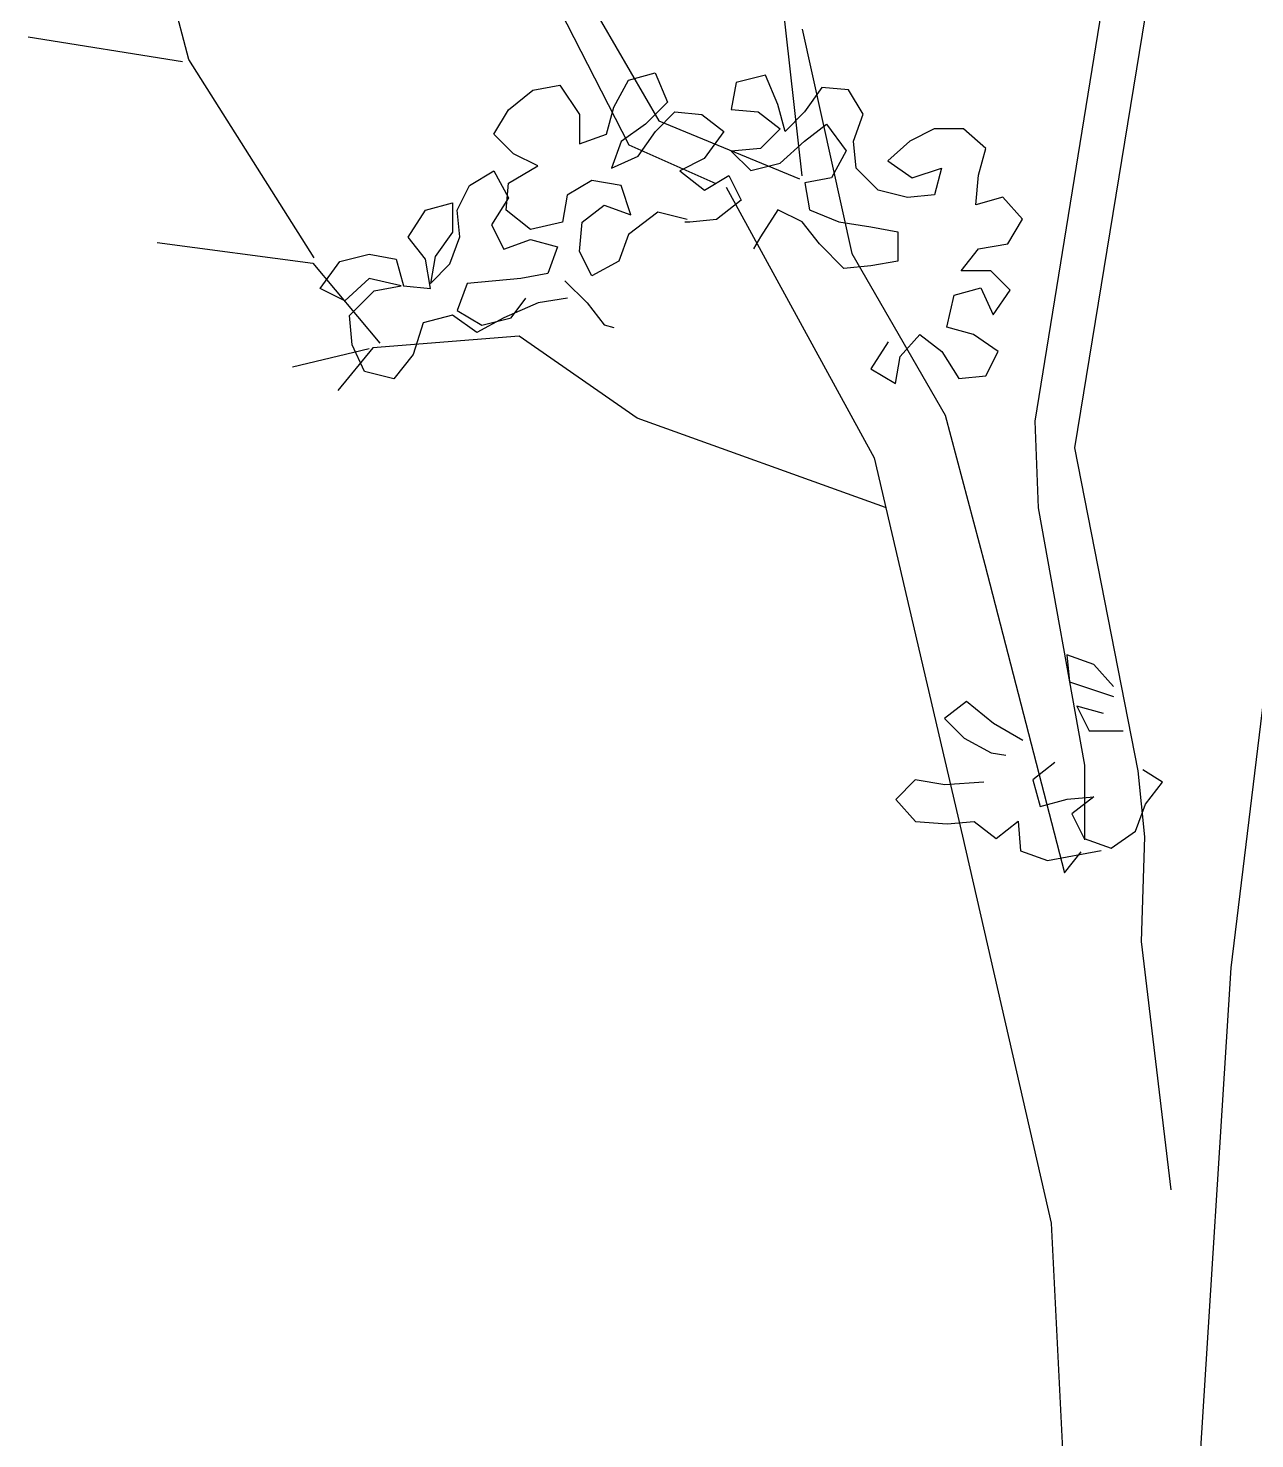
# Model space of a CAD drawing. Header units: metres. Extents: x 37 to 217, y 53 to 242.
# Drawn here: x 130.888 to 134.592, y 219.446 to 223.704 of the extents above; entities that cross this region are included whole.
import ezdxf

# ---------------------------------------------------------------- set-up
doc = ezdxf.new("R2010")
doc.units = ezdxf.units.M
doc.layers.add('DGPRO_Arboles existentes', color=7, linetype='Continuous')

# ---------------------------------------------------------------- blocks, each defined once
blk = doc.blocks.new('Celtis tala VISTA 250 gris')
at = {"color": 252}
for p, q in [((2389.2741, 1074.8525), (2389.1537, 1075.9269)), ((2389.2741, 1074.8525), (2389.1537, 1075.9269)), ((2390.2675, 1075.9089), (2389.9765, 1074.1121)), ((2390.2675, 1075.9089), (2389.9765, 1074.1121)), ((2390.3879, 1075.8095), (2390.0969, 1074.0309)), ((2390.3879, 1075.8095), (2390.0969, 1074.0309)), ((2387.423, 1075.2035), (2387.2966, 1075.6787)), ((2387.423, 1075.2035), (2387.2966, 1075.6787)), ((2388.5461, 1075.5289), (2388.8411, 1075.0185)), ((2388.5461, 1075.5289), (2388.8411, 1075.0185)), ((2388.7524, 1074.945), (2388.4803, 1075.4754)), ((2388.7524, 1074.945), (2388.4803, 1075.4754)), ((2389.2741, 1075.2949), (2389.4246, 1074.6177)), ((2389.2741, 1075.2949), (2389.4246, 1074.6177)), ((2387.4035, 1075.1962), (2386.9375, 1075.2711)), ((2387.4035, 1075.1962), (2386.9375, 1075.2711)), ((2387.8011, 1074.6053), (2387.423, 1075.2035)), ((2387.8011, 1074.6053), (2387.423, 1075.2035)), ((2388.8411, 1075.0185), (2389.2658, 1074.8431)), ((2388.8411, 1075.0185), (2389.2658, 1074.8431)), ((2389.0146, 1074.828), (2388.7524, 1074.945)), ((2389.0146, 1074.828), (2388.7524, 1074.945)), ((2389.045, 1074.8184), (2389.4913, 1074.0016)), ((2389.045, 1074.8184), (2389.4913, 1074.0016)), ((2387.3266, 1074.6512), (2387.797, 1074.589)), ((2387.3266, 1074.6512), (2387.797, 1074.589)), ((2389.4246, 1074.6177), (2389.7056, 1074.1302)), ((2389.4246, 1074.6177), (2389.7056, 1074.1302)), ((2387.797, 1074.589), (2387.9994, 1074.3478)), ((2387.797, 1074.589), (2387.9994, 1074.3478)), ((2388.4198, 1074.3687), (2387.9782, 1074.3329)), ((2388.4198, 1074.3687), (2387.9782, 1074.3329)), ((2388.7757, 1074.1206), (2388.4198, 1074.3687)), ((2388.7757, 1074.1206), (2388.4198, 1074.3687)), ((2387.9667, 1074.3298), (2387.7354, 1074.275)), ((2387.9667, 1074.3298), (2387.7354, 1074.275)), ((2387.9782, 1074.3329), (2387.8723, 1074.2045)), ((2387.9782, 1074.3329), (2387.8723, 1074.2045)), ((2389.526, 1073.8509), (2388.7757, 1074.1206)), ((2389.526, 1073.8509), (2388.7757, 1074.1206)), ((2389.7056, 1074.1302), (2389.826, 1073.6787)), ((2389.7056, 1074.1302), (2389.826, 1073.6787)), ((2389.9765, 1074.1121), (2389.9865, 1073.8503)), ((2389.9765, 1074.1121), (2389.9865, 1073.8503)), ((2390.0969, 1074.0309), (2390.2876, 1073.0558)), ((2390.0969, 1074.0309), (2390.2876, 1073.0558)), ((2390.761, 1074.0478), (2390.5682, 1072.462)), ((2390.761, 1074.0478), (2390.5682, 1072.462)), ((2389.4913, 1074.0016), (2389.7581, 1072.8592)), ((2389.4913, 1074.0016), (2389.7581, 1072.8592)), ((2389.9865, 1073.8503), (2390.127, 1073.0738)), ((2389.9865, 1073.8503), (2390.127, 1073.0738)), ((2389.826, 1073.6787), (2390.0668, 1072.7488)), ((2389.826, 1073.6787), (2390.0668, 1072.7488)), ((2390.127, 1073.0738), (2390.127, 1072.8481)), ((2390.127, 1073.0738), (2390.127, 1072.8481)), ((2390.2876, 1073.0558), (2390.3076, 1072.8571)), ((2390.2876, 1073.0558), (2390.3076, 1072.8571)), ((2389.7581, 1072.8592), (2390.0263, 1071.6902)), ((2389.7581, 1072.8592), (2390.0263, 1071.6902)), ((2390.3076, 1072.8571), (2390.2976, 1072.5411)), ((2390.3076, 1072.8571), (2390.2976, 1072.5411)), ((2390.0668, 1072.7488), (2390.117, 1072.812)), ((2390.0668, 1072.7488), (2390.117, 1072.812)), ((2390.2976, 1072.5411), (2390.3879, 1071.7917)), ((2390.2976, 1072.5411), (2390.3879, 1071.7917)), ((2390.5682, 1072.462), (2390.4268, 1070.2216)), ((2390.5682, 1072.462), (2390.4268, 1070.2216)), ((2390.0263, 1071.6902), (2390.1157, 1069.8998)), ((2390.0263, 1071.6902), (2390.1157, 1069.8998))]:
    blk.add_line(p, q, dxfattribs=at)
for points in [[(2388.9273, 1074.7202), (2388.8387, 1074.7423), (2388.7501, 1074.6758), (2388.7206, 1074.5945), (2388.6394, 1074.5501), (2388.6024, 1074.6239), (2388.6097, 1074.7126), (2388.6761, 1074.7643), (2388.7574, 1074.7349), (2388.7278, 1074.8235), (2388.6391, 1074.8382), (2388.5653, 1074.7938), (2388.5506, 1074.7125), (2388.4546, 1074.6903), (2388.3806, 1074.7493), (2388.3879, 1074.8306), (2388.4765, 1074.8824), (2388.4026, 1074.9192), (2388.3435, 1074.9783), (2388.3877, 1075.0522), (2388.4616, 1075.1114), (2388.5428, 1075.1262), (2388.602, 1075.0376), (2388.6021, 1074.949), (2388.6833, 1074.9786), (2388.7054, 1075.0599), (2388.7497, 1075.1412), (2388.8309, 1075.1634), (2388.8679, 1075.0748), (2388.8015, 1075.0083), (2388.7277, 1074.9565), (2388.6982, 1074.8752), (2388.7794, 1074.9122), (2388.8311, 1074.9861), (2388.8901, 1075.0453), (2388.9714, 1075.038), (2389.0379, 1074.9863), (2388.9789, 1074.905), (2388.905, 1074.868), (2388.979, 1074.8089), (2389.0528, 1074.8533), (2389.0898, 1074.7795), (2389.016, 1074.7203), (2388.9347, 1074.7129), (2388.92, 1074.7129)], [(2389.5335, 1074.3514), (2389.4818, 1074.2701), (2389.5558, 1074.2258), (2389.5705, 1074.3071), (2389.6295, 1074.3737), (2389.696, 1074.322), (2389.7478, 1074.2408), (2389.8291, 1074.2483), (2389.866, 1074.3222), (2389.792, 1074.3738), (2389.7107, 1074.3959), (2389.7328, 1074.492), (2389.8141, 1074.5142), (2389.8511, 1074.433), (2389.9027, 1074.5069), (2389.8436, 1074.5659), (2389.7549, 1074.5659), (2389.8066, 1074.6324), (2389.8952, 1074.6473), (2389.9395, 1074.7212), (2389.8803, 1074.7876), (2389.7991, 1074.7654), (2389.8064, 1074.854), (2389.8285, 1074.9353), (2389.7619, 1074.9944), (2389.6733, 1074.9943), (2389.5994, 1074.9573), (2389.533, 1074.8981), (2389.6069, 1074.8465), (2389.6955, 1074.8761), (2389.6734, 1074.7948), (2389.5922, 1074.7873), (2389.5035, 1074.8094), (2389.437, 1074.8759), (2389.4295, 1074.9571), (2389.459, 1075.0384), (2389.4146, 1075.1122), (2389.3333, 1075.1196), (2389.2817, 1075.0456), (2389.2226, 1074.9865), (2389.2004, 1075.0677), (2389.1634, 1075.1563), (2389.0747, 1075.1341), (2389.06, 1075.0528), (2389.1413, 1075.0455), (2389.2078, 1074.9939), (2389.1488, 1074.9347), (2389.0601, 1074.9272), (2389.1193, 1074.8682), (2389.2079, 1074.8904), (2389.2817, 1074.957), (2389.3482, 1075.0088), (2389.4074, 1074.9275), (2389.3631, 1074.8462), (2389.2819, 1074.8314), (2389.2967, 1074.7501), (2389.3854, 1074.7133), (2389.4814, 1074.6986), (2389.5627, 1074.6839), (2389.5628, 1074.5952), (2389.4816, 1074.5804), (2389.4003, 1074.5729), (2389.3264, 1074.6467), (2389.2746, 1074.7132), (2389.2007, 1074.75), (2389.149, 1074.6687), (2389.1269, 1074.6318)], [(2389.5335, 1074.3514), (2389.4818, 1074.2701), (2389.5558, 1074.2258), (2389.5705, 1074.3071), (2389.6295, 1074.3737), (2389.696, 1074.322), (2389.7478, 1074.2408), (2389.8291, 1074.2483), (2389.866, 1074.3222), (2389.792, 1074.3738), (2389.7107, 1074.3959), (2389.7328, 1074.492), (2389.8141, 1074.5142), (2389.8511, 1074.433), (2389.9027, 1074.5069), (2389.8436, 1074.5659), (2389.7549, 1074.5659), (2389.8066, 1074.6324), (2389.8952, 1074.6473), (2389.9395, 1074.7212), (2389.8803, 1074.7876), (2389.7991, 1074.7654), (2389.8064, 1074.854), (2389.8285, 1074.9353), (2389.7619, 1074.9944), (2389.6733, 1074.9943), (2389.5994, 1074.9573), (2389.533, 1074.8981), (2389.6069, 1074.8465), (2389.6955, 1074.8761), (2389.6734, 1074.7948), (2389.5922, 1074.7873), (2389.5035, 1074.8094), (2389.437, 1074.8759), (2389.4295, 1074.9571), (2389.459, 1075.0384), (2389.4146, 1075.1122), (2389.3333, 1075.1196), (2389.2817, 1075.0456), (2389.2226, 1074.9865), (2389.2004, 1075.0677), (2389.1634, 1075.1563), (2389.0747, 1075.1341), (2389.06, 1075.0528), (2389.1413, 1075.0455), (2389.2078, 1074.9939), (2389.1488, 1074.9347), (2389.0601, 1074.9272), (2389.1193, 1074.8682), (2389.2079, 1074.8904), (2389.2817, 1074.957), (2389.3482, 1075.0088), (2389.4074, 1074.9275), (2389.3631, 1074.8462), (2389.2819, 1074.8314), (2389.2967, 1074.7501), (2389.3854, 1074.7133), (2389.4814, 1074.6986), (2389.5627, 1074.6839), (2389.5628, 1074.5952), (2389.4816, 1074.5804), (2389.4003, 1074.5729), (2389.3264, 1074.6467), (2389.2746, 1074.7132), (2389.2007, 1074.75), (2389.149, 1074.6687), (2389.1269, 1074.6318)], [(2388.5656, 1074.4835), (2388.4769, 1074.4687), (2388.3735, 1074.4242), (2388.2923, 1074.3798), (2388.2184, 1074.4315), (2388.1298, 1074.4092), (2388.1003, 1074.3132), (2388.0413, 1074.2392), (2387.9526, 1074.2613), (2387.9156, 1074.3425), (2387.9081, 1074.4312), (2387.9819, 1074.5051), (2388.0632, 1074.52), (2387.9671, 1074.5421), (2387.8933, 1074.4755), (2387.8194, 1074.5124), (2387.8784, 1074.5937), (2387.967, 1074.6159), (2388.0483, 1074.6012), (2388.0705, 1074.52), (2388.1518, 1074.5127), (2388.137, 1074.6013), (2388.0852, 1074.6678), (2388.1368, 1074.7491), (2388.2181, 1074.7713), (2388.2182, 1074.6827), (2388.1665, 1074.6087), (2388.1518, 1074.5275), (2388.2109, 1074.5866), (2388.2403, 1074.6679), (2388.2329, 1074.7492), (2388.2697, 1074.8231), (2388.3436, 1074.8675), (2388.388, 1074.7862), (2388.3363, 1074.7049), (2388.3733, 1074.6311), (2388.4546, 1074.6607), (2388.5359, 1074.6386), (2388.5064, 1074.5573), (2388.4251, 1074.5425), (2388.2626, 1074.5276), (2388.2331, 1074.4463), (2388.3071, 1074.402), (2388.3957, 1074.4242), (2388.44, 1074.4834)], [(2388.5656, 1074.4835), (2388.4769, 1074.4687), (2388.3735, 1074.4242), (2388.2923, 1074.3798), (2388.2184, 1074.4315), (2388.1298, 1074.4092), (2388.1003, 1074.3132), (2388.0413, 1074.2392), (2387.9526, 1074.2613), (2387.9156, 1074.3425), (2387.9081, 1074.4312), (2387.9819, 1074.5051), (2388.0632, 1074.52), (2387.9671, 1074.5421), (2387.8933, 1074.4755), (2387.8194, 1074.5124), (2387.8784, 1074.5937), (2387.967, 1074.6159), (2388.0483, 1074.6012), (2388.0705, 1074.52), (2388.1518, 1074.5127), (2388.137, 1074.6013), (2388.0852, 1074.6678), (2388.1368, 1074.7491), (2388.2181, 1074.7713), (2388.2182, 1074.6827), (2388.1665, 1074.6087), (2388.1518, 1074.5275), (2388.2109, 1074.5866), (2388.2403, 1074.6679), (2388.2329, 1074.7492), (2388.2697, 1074.8231), (2388.3436, 1074.8675), (2388.388, 1074.7862), (2388.3363, 1074.7049), (2388.3733, 1074.6311), (2388.4546, 1074.6607), (2388.5359, 1074.6386), (2388.5064, 1074.5573), (2388.4251, 1074.5425), (2388.2626, 1074.5276), (2388.2331, 1074.4463), (2388.3071, 1074.402), (2388.3957, 1074.4242), (2388.44, 1074.4834)], [(2388.5581, 1074.5352), (2388.6247, 1074.4688), (2388.6765, 1074.4023), (2388.706, 1074.395)], [(2388.5581, 1074.5352), (2388.6247, 1074.4688), (2388.6765, 1074.4023), (2388.706, 1074.395)], [(2390.2141, 1073.3104), (2390.1549, 1073.3768), (2390.0737, 1073.4063), (2390.0811, 1073.325), (2390.2141, 1073.2808)], [(2390.2141, 1073.3104), (2390.1549, 1073.3768), (2390.0737, 1073.4063), (2390.0811, 1073.325), (2390.2141, 1073.2808)], [(2389.9409, 1073.1476), (2389.8522, 1073.1992), (2389.7709, 1073.2656), (2389.7044, 1073.2139), (2389.7636, 1073.1548), (2389.8449, 1073.1106), (2389.8892, 1073.1032)], [(2390.1846, 1073.2291), (2390.1033, 1073.2512), (2390.1404, 1073.1773), (2390.2438, 1073.1774)], [(2390.1846, 1073.2291), (2390.1033, 1073.2512), (2390.1404, 1073.1773), (2390.2438, 1073.1774)], [(2390.037, 1073.0812), (2389.9706, 1073.0294), (2389.9928, 1072.9482), (2390.0741, 1072.9704), (2390.1553, 1072.9779), (2390.0889, 1072.9261), (2390.1259, 1072.8522), (2390.2072, 1072.8228), (2390.281, 1072.8745), (2390.3105, 1072.9558), (2390.3621, 1073.0224), (2390.303, 1073.0593)], [(2390.037, 1073.0812), (2389.9706, 1073.0294), (2389.9928, 1072.9482), (2390.0741, 1072.9704), (2390.1553, 1072.9779), (2390.0889, 1072.9261), (2390.1259, 1072.8522), (2390.2072, 1072.8228), (2390.281, 1072.8745), (2390.3105, 1072.9558), (2390.3621, 1073.0224), (2390.303, 1073.0593)], [(2389.8228, 1073.0219), (2389.7046, 1073.0144), (2389.616, 1073.0291), (2389.5569, 1072.9699), (2389.6161, 1072.9035), (2389.7121, 1072.8962), (2389.7934, 1072.9036), (2389.8599, 1072.852), (2389.9264, 1072.9038), (2389.9338, 1072.8151), (2390.0151, 1072.7856), (2390.1776, 1072.8153)], [(2389.8228, 1073.0219), (2389.7046, 1073.0144), (2389.616, 1073.0291), (2389.5569, 1072.9699), (2389.6161, 1072.9035), (2389.7121, 1072.8962), (2389.7934, 1072.9036), (2389.8599, 1072.852), (2389.9264, 1072.9038), (2389.9338, 1072.8151), (2390.0151, 1072.7856), (2390.1776, 1072.8153)]]:
    blk.add_lwpolyline(points, dxfattribs=at)

msp = doc.modelspace()

# ---------------------------------------------------------------- block references
at = {"layer": 'DGPRO_Arboles existentes'}
msp.add_blockref('Celtis tala VISTA 250 gris', (-2256.0494, -851.5942), dxfattribs=at)

doc.saveas('drawing.dxf')
